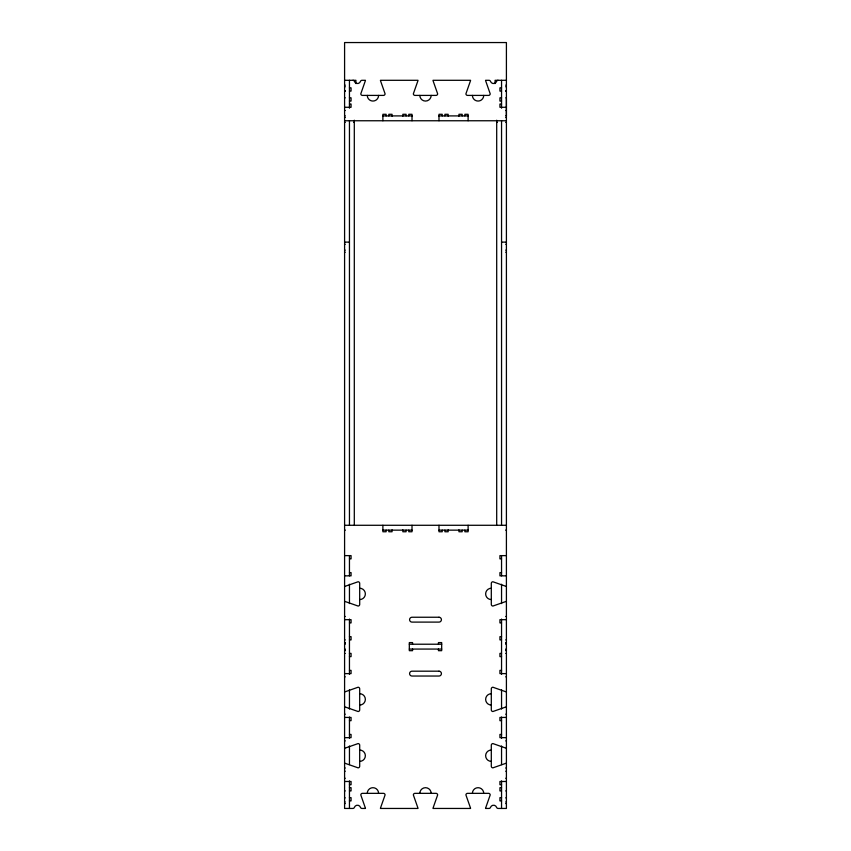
<?xml version="1.0" encoding="UTF-8"?>
<svg xmlns="http://www.w3.org/2000/svg" width="851" height="851" viewBox="0 0 851 851"><rect width="100%" height="100%" fill="white"/><g stroke="black" fill="none" stroke-linecap="round" stroke-linejoin="round"><path stroke-width="1.28" d="M506.409 98.642L506.409 115.906L505.696 115.906M506.409 80.302L506.409 42.55L344.591 42.55L344.591 808.45L352.867 808.45A1.617 1.617 0 0 0 354.388 807.376A3.234 3.234 0 0 1 360.494 807.376A1.617 1.617 0 0 0 362.015 808.45L365.43 808.45A1.617 1.617 0 0 0 365.356 807.982L360.803 794.962A1.617 1.617 0 0 1 362.42 793.345L383.461 793.345A1.617 1.617 0 0 1 385.077 794.962L380.514 807.982A1.617 1.617 0 0 0 380.45 808.45L417.99 808.45A1.617 1.617 0 0 0 417.926 807.982L413.363 794.962A1.617 1.617 0 0 1 414.98 793.345L436.02 793.345A1.617 1.617 0 0 1 437.637 794.962L433.074 807.982A1.617 1.617 0 0 0 433.01 808.45L470.55 808.45A1.617 1.617 0 0 0 470.486 807.982L465.923 794.962A1.617 1.617 0 0 1 467.539 793.345L488.58 793.345A1.617 1.617 0 0 1 490.197 794.962L485.644 807.982A1.617 1.617 0 0 0 485.57 808.45L488.985 808.45A1.617 1.617 0 0 0 490.506 807.376A3.234 3.234 0 0 1 496.612 807.376A1.617 1.617 0 0 0 498.133 808.45L506.409 808.45L506.409 80.302L495.08 80.302L495.08 83.547M344.591 80.302L355.92 80.302L355.92 83.547M344.591 85.164L345.198 85.164M505.802 85.164L506.409 85.164M344.591 86.781L345.198 86.781M505.802 86.781L506.409 86.781M349.453 87.855L351.069 87.855L351.069 91.089L349.453 91.089M501.547 87.855L499.931 87.855L499.931 91.089L501.547 91.089M344.591 90.897L345.198 90.897M505.802 90.897L506.409 90.897M344.591 91.089L345.198 91.089M505.802 91.089L506.409 91.089M344.591 97.833L345.198 97.833M349.453 97.833L351.069 97.833L351.069 101.067L349.453 101.067M501.547 97.833L499.931 97.833L499.931 101.067L501.547 101.067M505.802 97.833L506.409 97.833M349.453 104.035L351.069 104.035L351.069 107.279L344.591 107.279M501.547 104.035L499.931 104.035L499.931 107.279L506.409 107.279M344.591 110.513L345.198 110.513M505.802 110.513L506.409 110.513M344.591 115.906L345.304 115.906M382.886 115.906L412.235 115.906M438.765 115.906L468.114 115.906M344.591 117.523L345.198 117.523M505.802 117.523L506.409 117.523M344.591 120.757L506.409 120.757M344.591 122.374L345.198 122.374M353.697 122.374L354.303 122.374M496.697 122.374L497.303 122.374M505.802 122.374L506.409 122.374M344.591 242.12L349.453 242.12M501.547 242.12L506.409 242.12M344.591 244.29L345.198 244.29M505.802 244.29L506.409 244.29M344.591 250.141L345.198 250.141M505.802 250.141L506.409 250.141M344.591 252.226L345.198 252.226M505.802 252.226L506.409 252.226M344.591 525.28L506.409 525.28M344.591 530.141L345.304 530.141M382.886 530.141L412.012 530.141M438.988 530.141L468.114 530.141M505.696 530.141L506.409 530.141M344.591 555.618L351.069 555.618L351.069 558.862L349.453 558.862M506.409 555.618L499.931 555.618L499.931 558.862L501.547 558.862M349.453 572.617L351.069 572.617L351.069 575.85L344.591 575.85M501.547 572.617L499.931 572.617L499.931 575.85L506.409 575.85M344.591 616.432L345.198 616.432M505.802 616.432L506.409 616.432M344.591 619.677L351.069 619.677L351.069 622.911L349.453 622.911M506.409 619.677L499.931 619.677L499.931 622.911L501.547 622.911M349.453 636.665L351.069 636.665L351.069 639.899L349.453 639.899M501.547 636.665L499.931 636.665L499.931 639.899L501.547 639.899M344.591 639.899L345.198 639.899M505.802 639.899L506.409 639.899M344.591 642.59L345.198 642.59M505.802 642.59L506.409 642.59M344.591 643.133L345.198 643.133M505.802 643.133L506.409 643.133M344.591 644.218L345.198 644.218M409.32 644.218L441.68 644.218M505.802 644.218L506.409 644.218M344.591 649.068L345.198 649.068M409.32 649.068L441.68 649.068M505.802 649.068L506.409 649.068M344.591 650.143L345.198 650.143M505.802 650.143L506.409 650.143M344.591 650.685L345.198 650.685M505.802 650.685L506.409 650.685M344.591 653.387L345.198 653.387M349.453 653.387L351.069 653.387L351.069 656.621L349.453 656.621M501.547 653.387L499.931 653.387L499.931 656.621L501.547 656.621M505.802 653.387L506.409 653.387M349.453 670.375L351.069 670.375L351.069 673.609L344.591 673.609M501.547 670.375L499.931 670.375L499.931 673.609L506.409 673.609M344.591 676.843L345.198 676.843M505.802 676.843L506.409 676.843M344.591 714.191L345.198 714.191M505.802 714.191L506.409 714.191M344.591 717.436L351.069 717.436L351.069 720.669L349.453 720.669M506.409 717.436L499.931 717.436L499.931 720.669L501.547 720.669M349.453 734.424L351.069 734.424L351.069 737.657L344.591 737.657M501.547 734.424L499.931 734.424L499.931 737.657L506.409 737.657M344.591 740.891L345.198 740.891M505.802 740.891L506.409 740.891M344.591 767.996L345.198 767.996M505.802 767.996L506.409 767.996M344.591 771.229L345.198 771.229M505.802 771.229L506.409 771.229M344.591 778.25L345.198 778.25M505.802 778.25L506.409 778.25M344.591 781.484L351.069 781.484L351.069 784.718L349.453 784.718M506.409 781.484L499.931 781.484L499.931 784.718L501.547 784.718M349.453 787.686L351.069 787.686L351.069 790.919L349.453 790.919M501.547 787.686L499.931 787.686L499.931 790.919L501.547 790.919M344.591 790.919L345.198 790.919M505.802 790.919L506.409 790.919M349.453 797.664L351.069 797.664L351.069 800.897L349.453 800.897M501.547 797.664L499.931 797.664L499.931 800.897L501.547 800.897M344.591 797.866L345.198 797.866M505.802 797.866L506.409 797.866M344.591 801.982L345.198 801.982M505.802 801.982L506.409 801.982M344.591 803.599L345.198 803.599M505.802 803.599L506.409 803.599M501.547 80.302L501.547 108.215M501.547 120.757L501.547 525.28M501.547 555.618L501.547 575.85M501.547 584.233L501.547 603.561M501.547 619.06L501.547 674.418M501.547 689.725L501.547 709.043M501.547 717.031L501.547 738.264M501.547 745.976L501.547 764.613M501.547 780.878L501.547 808.45M496.697 120.214L496.697 525.28M468.114 120.757L468.114 114.289L464.869 114.289L464.869 115.906M468.114 525.28L468.114 531.758L464.869 531.758L464.869 530.141M462.178 115.906L462.178 114.289L458.944 114.289L458.944 116.204M462.178 530.141L462.178 531.758L458.944 531.758L458.944 529.833M448.158 116.204L448.158 114.289L444.913 114.289L444.913 115.906M448.158 529.833L448.158 531.758L444.913 531.758L444.913 530.141M442.222 115.906L442.222 114.289L438.988 114.289L438.988 120.757M442.222 530.141L442.222 531.758L438.988 531.758L438.988 525.28M438.446 644.218L438.446 642.59L441.68 642.59L441.68 650.685L438.446 650.685L438.446 649.068M412.554 644.218L412.554 642.59L409.32 642.59L409.32 650.685L412.554 650.685L412.554 649.068M412.012 120.757L412.012 114.289L408.778 114.289L408.778 115.906M412.012 525.28L412.012 531.758L408.778 531.758L408.778 530.141M406.087 115.906L406.087 114.289L402.842 114.289L402.842 116.204M406.087 530.141L406.087 531.758L402.842 531.758L402.842 529.833M392.056 116.204L392.056 114.289L388.822 114.289L388.822 115.906M392.056 529.833L392.056 531.758L388.822 531.758L388.822 530.141M386.131 115.906L386.131 114.289L382.886 114.289L382.886 120.757M386.131 530.141L386.131 531.758L382.886 531.758L382.886 525.28M354.303 120.214L354.303 525.28M349.453 80.302L349.453 108.215M349.453 120.757L349.453 525.28M349.453 555.618L349.453 575.85M349.453 584.233L349.453 603.561M349.453 619.06L349.453 674.418M349.453 689.725L349.453 709.043M349.453 717.031L349.453 738.264M349.453 745.976L349.453 764.613M349.453 780.878L349.453 808.45M344.591 601.412A1.617 1.617 0 0 1 345.059 601.487L358.08 606.04A1.617 1.617 0 0 0 359.696 604.423L359.696 583.382A1.617 1.617 0 0 0 358.08 581.765L345.059 586.328A1.617 1.617 0 0 1 344.591 586.392M359.696 588.243A5.659 5.659 0 0 1 365.356 593.902A5.659 5.659 0 0 1 359.696 599.572M506.409 586.392A1.617 1.617 0 0 1 505.941 586.328L492.92 581.765A1.617 1.617 0 0 0 491.304 583.382L491.304 604.423A1.617 1.617 0 0 0 492.92 606.04L505.941 601.487A1.617 1.617 0 0 1 506.409 601.412M491.304 599.572A5.659 5.659 0 0 1 485.644 593.902A5.659 5.659 0 0 1 491.304 588.243M344.591 691.863A1.617 1.617 0 0 0 345.059 691.799L358.08 687.236A1.617 1.617 0 0 1 359.696 688.863L359.696 709.894A1.617 1.617 0 0 1 358.08 711.51L345.059 706.958A1.617 1.617 0 0 0 344.591 706.883M359.696 693.714A5.659 5.659 0 0 1 365.356 699.373A5.659 5.659 0 0 1 359.696 705.043M344.591 748.199A1.617 1.617 0 0 0 345.059 748.135L358.08 743.583A1.617 1.617 0 0 1 359.696 745.199L359.696 766.23A1.617 1.617 0 0 1 358.08 767.847L345.059 763.294A1.617 1.617 0 0 0 344.591 763.23M359.696 750.05A5.659 5.659 0 0 1 365.356 755.709A5.659 5.659 0 0 1 359.696 761.379M506.409 763.23A1.617 1.617 0 0 0 505.941 763.294L492.92 767.847A1.617 1.617 0 0 1 491.304 766.23L491.304 745.199A1.617 1.617 0 0 1 492.92 743.583L505.941 748.135A1.617 1.617 0 0 0 506.409 748.199M491.304 761.379A5.659 5.659 0 0 1 485.644 755.709A5.659 5.659 0 0 1 491.304 750.05M506.409 706.883A1.617 1.617 0 0 0 505.941 706.958L492.92 711.51A1.617 1.617 0 0 1 491.304 709.894L491.304 688.863A1.617 1.617 0 0 1 492.92 687.236L505.941 691.799A1.617 1.617 0 0 0 506.409 691.863M491.304 705.043A5.659 5.659 0 0 1 485.644 699.373A5.659 5.659 0 0 1 491.304 693.714M472.401 793.345A5.659 5.659 0 0 1 478.06 787.686A5.659 5.659 0 0 1 483.73 793.345M367.27 793.345A5.659 5.659 0 0 1 372.94 787.686A5.659 5.659 0 0 1 378.599 793.345M419.841 793.345A5.659 5.659 0 0 1 425.5 787.686A5.659 5.659 0 0 1 431.159 793.345M431.159 95.408A5.659 5.659 0 0 1 425.5 101.067A5.659 5.659 0 0 1 419.841 95.408M378.599 95.408A5.659 5.659 0 0 1 372.94 101.067A5.659 5.659 0 0 1 367.27 95.408M352.867 80.302A1.617 1.617 0 0 1 354.388 81.388A3.234 3.234 0 0 0 360.494 81.388A1.617 1.617 0 0 1 362.015 80.302L365.43 80.302A1.617 1.617 0 0 1 365.356 80.771L360.803 93.791A1.617 1.617 0 0 0 362.42 95.408L383.461 95.408A1.617 1.617 0 0 0 385.077 93.791L380.514 80.771A1.617 1.617 0 0 1 380.45 80.302L417.99 80.302A1.617 1.617 0 0 1 417.926 80.771L413.363 93.791A1.617 1.617 0 0 0 414.98 95.408L436.02 95.408A1.617 1.617 0 0 0 437.637 93.791L433.074 80.771A1.617 1.617 0 0 1 433.01 80.302L470.55 80.302A1.617 1.617 0 0 1 470.486 80.771L465.923 93.791A1.617 1.617 0 0 0 467.539 95.408L488.58 95.408A1.617 1.617 0 0 0 490.197 93.791L485.644 80.771A1.617 1.617 0 0 1 485.57 80.302L488.985 80.302A1.617 1.617 0 0 1 490.506 81.388A3.234 3.234 0 0 0 496.612 81.388A1.617 1.617 0 0 1 498.133 80.302M483.73 95.408A5.659 5.659 0 0 1 478.06 101.067A5.659 5.659 0 0 1 472.401 95.408M438.988 617.241L412.012 617.241A2.425 2.425 0 0 0 409.586 619.677A2.425 2.425 0 0 0 412.012 622.102L438.988 622.102A2.425 2.425 0 0 0 441.414 619.677A2.425 2.425 0 0 0 438.988 617.241M438.988 671.184L412.012 671.184A2.425 2.425 0 0 0 409.586 673.609A2.425 2.425 0 0 0 412.012 676.034L438.988 676.034A2.425 2.425 0 0 0 441.414 673.609A2.425 2.425 0 0 0 438.988 671.184"/></g></svg>
